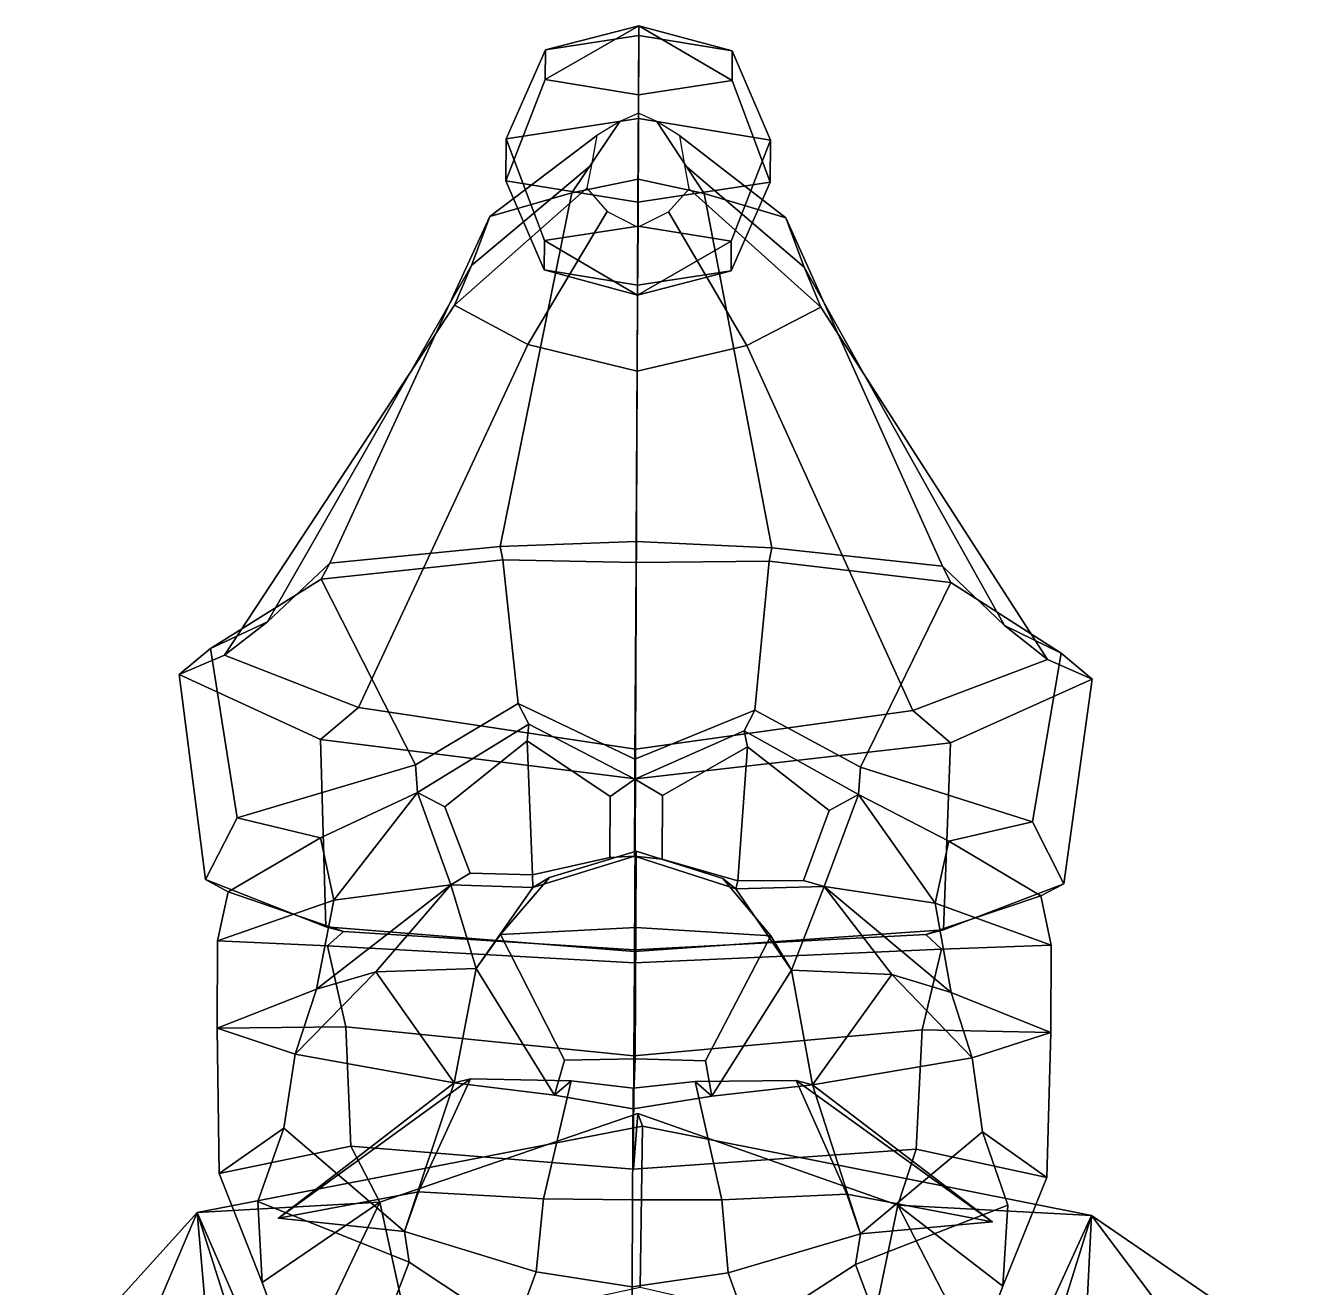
# Model space of a CAD drawing. Extents: x -135 to 131, y -203 to 297.
# Drawn here: x -91.4 to 96.3, y 113.5 to 297.2 of the extents above; entities that cross this region are included whole.
import ezdxf

# ---------------------------------------------------------------- set-up
doc = ezdxf.new("R2010")
doc.units = 0

msp = doc.modelspace()

# ---------------------------------------------------------------- linework, layer by layer
for p in [(-54.566898, 123.527588, 86.807617), (49.438244, 122.988708, 86.88623)]:
    msp.add_point(p)
for points in [[(-2.110712, 287.178497, -16.190563), (-2.049094, 297.238617, -28.747189), (-15.702835, 289.406372, -23.3465)], [(-15.702835, 289.406372, -23.3465), (-2.049094, 297.238617, -28.747189), (-15.669675, 293.7211, -37.637798)], [(-2.049094, 297.238617, -28.747189), (-2.04439, 295.807953, -44.773216), (-15.669675, 293.7211, -37.637798)], [(-2.110712, 287.178497, -16.190563), (11.514605, 289.26535, -23.325924), (-2.049094, 297.238617, -28.747189)], [(-2.049094, 297.238617, -28.747189), (11.547766, 293.580078, -37.617222), (-2.04439, 295.807953, -44.773216)], [(11.514605, 289.26535, -23.325924), (11.547766, 293.580078, -37.617222), (-2.049094, 297.238617, -28.747189)], [(-15.669675, 293.7211, -37.637798), (-2.04439, 295.807953, -44.773216), (-2.099355, 283.724579, -54.880753), (-21.368437, 280.773315, -44.789818)], [(11.547766, 293.580078, -37.617222), (17.122829, 280.573883, -44.760719), (-2.099355, 283.724579, -54.880753), (-2.04439, 295.807953, -44.773216)], [(-21.415333, 274.671356, -24.578793), (-15.702835, 289.406372, -23.3465), (-15.669675, 293.7211, -37.637798), (-21.368437, 280.773315, -44.789818)], [(17.075932, 274.471924, -24.549694), (17.122829, 280.573883, -44.760719), (11.547766, 293.580078, -37.617222), (11.514605, 289.26535, -23.325924)], [(-2.193148, 271.520691, -14.458788), (-2.110712, 287.178497, -16.190563), (-15.702835, 289.406372, -23.3465), (-21.415333, 274.671356, -24.578793)], [(-2.193148, 271.520691, -14.458788), (17.075932, 274.471924, -24.549694), (11.514605, 289.26535, -23.325924), (-2.110712, 287.178497, -16.190563)], [(-15.807076, 265.979889, -46.013531), (-21.368437, 280.773315, -44.789818), (-2.099355, 283.724579, -54.880753), (-2.18179, 268.066742, -53.148949)], [(-2.129444, 284.498627, -22.988617), (-4.830805, 283.305023, -23.362358), (-11.808222, 272.890015, 34.989555), (-2.173442, 274.871948, 37.805405)], [(11.410363, 265.838837, -45.992954), (-2.18179, 268.066742, -53.148949), (-2.099355, 283.724579, -54.880753), (17.122829, 280.573883, -44.760719)], [(-2.129444, 284.498627, -22.988617), (-2.173442, 274.871948, 37.805405), (7.444529, 272.790253, 35.004108), (0.559965, 283.2771, -23.35828)], [(-4.830805, 283.305023, -23.362358), (-8.181499, 281.253143, -24.001793), (-23.752817, 269.470306, 30.16803), (-11.808222, 272.890015, 34.989555)], [(0.559965, 283.2771, -23.35828), (7.444529, 272.790253, 35.004108), (19.360323, 269.246918, 30.200623), (3.890181, 281.190613, -23.992664)], [(-8.181499, 281.253143, -24.001793), (-8.952595, 276.995239, -25.314156), (-26.461069, 262.313385, 20.253849), (-23.752817, 269.470306, 30.16803)], [(-21.415333, 274.671356, -24.578793), (-21.368437, 280.773315, -44.789818), (-15.807076, 265.979889, -46.013531), (-15.840236, 261.665161, -31.722233)], [(3.890181, 281.190613, -23.992664), (19.360323, 269.246918, 30.200623), (22.009251, 262.062225, 20.290489), (4.619094, 276.924927, -25.303894)], [(17.075932, 274.471924, -24.549694), (11.377202, 261.524139, -31.701656), (11.410363, 265.838837, -45.992954), (17.122829, 280.573883, -44.760719)], [(-8.952595, 276.995239, -25.314156), (-9.656258, 273.561035, -26.372826), (-28.937319, 256.541809, 12.256428), (-26.461069, 262.313385, 20.253849)], [(4.619094, 276.924927, -25.303894), (22.009251, 262.062225, 20.290489), (24.437653, 256.265259, 12.296776), (5.288735, 273.483612, -26.361526)], [(-2.454167, 222.120178, 84.646484), (-2.173442, 274.871948, 37.805405), (-11.808222, 272.890015, 34.989555), (-22.240971, 221.374115, 77.245049)], [(-2.193148, 271.520691, -14.458788), (-21.415333, 274.671356, -24.578793), (-15.840236, 261.665161, -31.722233), (-2.248112, 259.437286, -24.566296)], [(-2.454167, 222.120178, 84.646484), (17.335009, 221.169067, 77.274963), (7.444529, 272.790253, 35.004108), (-2.173442, 274.871948, 37.805405)], [(-2.193148, 271.520691, -14.458788), (-2.248112, 259.437286, -24.566296), (11.377202, 261.524139, -31.701656), (17.075932, 274.471924, -24.549694)], [(-47.104465, 218.966064, 64.506989), (-22.240971, 221.374115, 77.245049), (-11.808222, 272.890015, 34.989555), (-23.752817, 269.470306, 30.16803)], [(-9.656258, 273.561035, -26.372826), (-6.671983, 270.184998, -27.404903), (-18.243195, 250.83197, 4.448683), (-28.937319, 256.541809, 12.256428)], [(5.288735, 273.483612, -26.361526), (24.437653, 256.265259, 12.296776), (13.696742, 250.666504, 4.472827), (2.271199, 270.138641, -27.398144)], [(42.191452, 218.503418, 64.574478), (19.360323, 269.246918, 30.200623), (7.444529, 272.790253, 35.004108), (17.335009, 221.169067, 77.274963)], [(-56.169067, 210.417175, 37.587009), (-47.104465, 218.966064, 64.506989), (-23.752817, 269.470306, 30.16803), (-26.461069, 262.313385, 20.253849)], [(-6.671983, 270.184998, -27.404903), (-2.211596, 267.897888, -28.098381), (-2.288983, 246.940033, -0.804722), (-18.243195, 250.83197, 4.448683)], [(2.271199, 270.138641, -27.398144), (13.696742, 250.666504, 4.472827), (-2.288983, 246.940033, -0.804722), (-2.211596, 267.897888, -28.098381)], [(51.207664, 209.86084, 37.668171), (22.009251, 262.062225, 20.290489), (19.360323, 269.246918, 30.200623), (42.191452, 218.503418, 64.574478)], [(-2.243417, 258.006592, -40.592266), (-15.807076, 265.979889, -46.013531), (-2.18179, 268.066742, -53.148949)], [(-2.243417, 258.006592, -40.592266), (-2.18179, 268.066742, -53.148949), (11.410363, 265.838837, -45.992954)], [(-15.840236, 261.665161, -31.722233), (-15.807076, 265.979889, -46.013531), (-2.243417, 258.006592, -40.592266)], [(11.377202, 261.524139, -31.701656), (-2.243417, 258.006592, -40.592266), (11.410363, 265.838837, -45.992954)], [(-62.447208, 205.541138, 14.901221), (-56.169067, 210.417175, 37.587009), (-26.461069, 262.313385, 20.253849), (-28.937319, 256.541809, 12.256428)], [(-2.248112, 259.437286, -24.566296), (-15.840236, 261.665161, -31.722233), (-2.243417, 258.006592, -40.592266)], [(-2.248112, 259.437286, -24.566296), (-2.243417, 258.006592, -40.592266), (11.377202, 261.524139, -31.701656)], [(57.469231, 204.9198, 14.991861), (24.437653, 256.265259, 12.296776), (22.009251, 262.062225, 20.290489), (51.207664, 209.86084, 37.668171)], [(-42.883163, 197.928711, -5.348389), (-62.447208, 205.541138, 14.901221), (-28.937319, 256.541809, 12.256428), (-18.243195, 250.83197, 4.448683)], [(37.857979, 197.510376, -5.28736), (13.696742, 250.666504, 4.472827), (24.437653, 256.265259, 12.296776), (57.469231, 204.9198, 14.991861)], [(-2.528982, 191.842224, -23.921631), (-42.883163, 197.928711, -5.348389), (-18.243195, 250.83197, 4.448683), (-2.288983, 246.940033, -0.804722)], [(-2.528982, 191.842224, -23.921631), (-2.288983, 246.940033, -0.804722), (13.696742, 250.666504, 4.472827), (37.857979, 197.510376, -5.28736)], [(-2.473001, 219.042114, 88.463646), (-2.454167, 222.120178, 84.646484), (-22.240971, 221.374115, 77.245049), (-21.866026, 219.462341, 82.296188)], [(-2.473001, 219.042114, 88.463646), (16.932638, 219.261322, 82.325516), (17.335009, 221.169067, 77.274963), (-2.454167, 222.120178, 84.646484)], [(-21.866026, 219.462341, 82.296188), (-22.240971, 221.374115, 77.245049), (-47.104465, 218.966064, 64.506989), (-48.362598, 216.621643, 69.293335)], [(16.932638, 219.261322, 82.325516), (43.417988, 216.146088, 69.362709), (42.191452, 218.503418, 64.574478), (17.335009, 221.169067, 77.274963)], [(-48.362598, 216.621643, 69.293335), (-47.104465, 218.966064, 64.506989), (-56.169067, 210.417175, 37.587009), (-64.489365, 206.512146, 39.270199)], [(-19.621975, 198.51886, 87.979904), (-21.866026, 219.462341, 82.296188), (-48.362598, 216.621643, 69.293335), (-34.601196, 189.595367, 77.456421)], [(-2.624583, 190.416656, 92.787491), (-2.473001, 219.042114, 88.463646), (-21.866026, 219.462341, 82.296188), (-19.621975, 198.51886, 87.979904)], [(-2.624583, 190.416656, 92.787491), (14.862591, 197.542664, 88.132278), (16.932638, 219.261322, 82.325516), (-2.473001, 219.042114, 88.463646)], [(14.862591, 197.542664, 88.132278), (30.236971, 189.25943, 77.505432), (43.417988, 216.146088, 69.362709), (16.932638, 219.261322, 82.325516)], [(43.417988, 216.146088, 69.362709), (59.484493, 205.869812, 39.363903), (51.207664, 209.86084, 37.668171), (42.191452, 218.503418, 64.574478)], [(-34.601196, 189.595367, 77.456421), (-48.362598, 216.621643, 69.293335), (-64.489365, 206.512146, 39.270199), (-60.585072, 181.879333, 59.380386)], [(30.236971, 189.25943, 77.505432), (55.294773, 181.278931, 59.467976), (59.484493, 205.869812, 39.363903), (43.417988, 216.146088, 69.362709)], [(-64.489365, 206.512146, 39.270199), (-56.169067, 210.417175, 37.587009), (-62.447208, 205.541138, 14.901221), (-69.015366, 202.729645, 13.668159)], [(59.484493, 205.869812, 39.363903), (64.00975, 202.040405, 13.768707), (57.469231, 204.9198, 14.991861), (51.207664, 209.86084, 37.668171)], [(-60.585072, 181.879333, 59.380386), (-64.489365, 206.512146, 39.270199), (-69.015366, 202.729645, 13.668159), (-65.177406, 172.87738, 22.615166)], [(-69.015366, 202.729645, 13.668159), (-62.447208, 205.541138, 14.901221), (-42.883163, 197.928711, -5.348389), (-48.433697, 193.277588, -8.46754)], [(64.00975, 202.040405, 13.768707), (43.364731, 192.801941, -8.398153), (37.857979, 197.510376, -5.28736), (57.469231, 204.9198, 14.991861)], [(55.294773, 181.278931, 59.467976), (59.849148, 172.229584, 22.709667), (64.00975, 202.040405, 13.768707), (59.484493, 205.869812, 39.363903)], [(-65.177406, 172.87738, 22.615166), (-69.015366, 202.729645, 13.668159), (-48.433697, 193.277588, -8.46754), (-47.68404, 165.990967, -2.7733)], [(59.849148, 172.229584, 22.709667), (42.323761, 165.524597, -2.705267), (43.364731, 192.801941, -8.398153), (64.00975, 202.040405, 13.768707)], [(-48.433697, 193.277588, -8.46754), (-42.883163, 197.928711, -5.348389), (-2.528982, 191.842224, -23.921631), (-2.548203, 187.55899, -27.851955)], [(-19.621975, 198.51886, 87.979904), (-34.601196, 189.595367, 77.456421), (-34.328426, 185.566589, 76.22612), (-18.068171, 195.49881, 87.002678)], [(-2.624583, 190.416656, 92.787491), (-19.621975, 198.51886, 87.979904), (-18.068171, 195.49881, 87.002678), (-2.637906, 187.471252, 90.222984)], [(-2.624583, 190.416656, 92.787491), (-2.637906, 187.471252, 90.222984), (13.279053, 194.537689, 87.144882), (14.862591, 197.542664, 88.132278)], [(43.364731, 192.801941, -8.398153), (-2.548203, 187.55899, -27.851955), (-2.528982, 191.842224, -23.921631), (37.857979, 197.510376, -5.28736)], [(14.862591, 197.542664, 88.132278), (13.279053, 194.537689, 87.144882), (29.924326, 185.233643, 76.274689), (30.236971, 189.25943, 77.505432)], [(-18.337732, 193.098328, 84.717316), (-18.068171, 195.49881, 87.002678), (-34.328426, 185.566589, 76.22612), (-30.31852, 183.46228, 76.203583)], [(-18.337732, 193.098328, 84.717316), (-6.233861, 184.986023, 87.544014), (-2.637906, 187.471252, 90.222984), (-18.068171, 195.49881, 87.002678)], [(13.775788, 192.215027, 84.64299), (13.279053, 194.537689, 87.144882), (-2.637906, 187.471252, 90.222984), (1.389906, 185.090576, 87.710983)], [(13.775788, 192.215027, 84.64299), (25.655418, 182.929108, 73.751373), (29.924326, 185.233643, 76.274689), (13.279053, 194.537689, 87.144882)], [(-47.68404, 165.990967, -2.7733), (-48.433697, 193.277588, -8.46754), (-2.548203, 187.55899, -27.851955), (-2.682905, 162.38269, -22.219242)], [(-17.540455, 173.540894, 85.721542), (-18.337732, 193.098328, 84.717316), (-30.31852, 183.46228, 76.203583), (-26.624924, 173.777649, 80.540878)], [(-6.233861, 184.986023, 87.544014), (-18.337732, 193.098328, 84.717316), (-17.540455, 173.540894, 85.721542), (-6.2816, 176.086243, 89.695488)], [(42.323761, 165.524597, -2.705267), (-2.682905, 162.38269, -22.219242), (-2.548203, 187.55899, -27.851955), (43.364731, 192.801941, -8.398153)], [(1.389906, 185.090576, 87.710983), (1.34014, 175.83609, 90.114342), (12.357161, 172.689026, 85.208931), (13.775788, 192.215027, 84.64299)], [(12.357161, 172.689026, 85.208931), (21.92457, 172.717529, 78.851509), (25.655418, 182.929108, 73.751373), (13.775788, 192.215027, 84.64299)], [(-48.435276, 178.942749, 60.299171), (-34.328426, 185.566589, 76.22612), (-34.601196, 189.595367, 77.456421), (-60.585072, 181.879333, 59.380386)], [(43.113819, 178.468414, 60.36837), (55.294773, 181.278931, 59.467976), (30.236971, 189.25943, 77.505432), (29.924326, 185.233643, 76.274689)], [(-6.2816, 176.086243, 89.695488), (-2.697889, 176.2854, 92.904747), (-2.637906, 187.471252, 90.222984), (-6.233861, 184.986023, 87.544014)], [(1.34014, 175.83609, 90.114342), (1.389906, 185.090576, 87.710983), (-2.637906, 187.471252, 90.222984), (-2.697889, 176.2854, 92.904747)], [(-46.510715, 169.88681, 62.016571), (-34.328426, 185.566589, 76.22612), (-48.435276, 178.942749, 60.299171)], [(-29.471992, 172.115479, 81.795303), (-34.328426, 185.566589, 76.22612), (-46.510715, 169.88681, 62.016571)], [(-26.624924, 173.777649, 80.540878), (-30.31852, 183.46228, 76.203583), (-34.328426, 185.566589, 76.22612), (-29.471992, 172.115479, 81.795303)], [(21.92457, 172.717529, 78.851509), (24.920361, 171.833679, 81.836411), (29.924326, 185.233643, 76.274689), (25.655418, 182.929108, 73.751373)], [(24.920361, 171.833679, 81.836411), (41.092926, 169.432922, 62.082787), (29.924326, 185.233643, 76.274689)], [(41.092926, 169.432922, 62.082787), (43.113819, 178.468414, 60.36837), (29.924326, 185.233643, 76.274689)], [(-60.585072, 181.879333, 59.380386), (-65.177406, 172.87738, 22.615166), (-61.882183, 171.089233, 24.07177), (-48.435276, 178.942749, 60.299171)], [(55.294773, 181.278931, 59.467976), (43.113819, 178.468414, 60.36837), (56.533379, 170.475708, 24.161274), (59.849148, 172.229584, 22.709667)], [(-48.435276, 178.942749, 60.299171), (-61.882183, 171.089233, 24.07177), (-63.425335, 163.942017, 26.306862), (-46.510715, 169.88681, 62.016571)], [(43.113819, 178.468414, 60.36837), (41.092926, 169.432922, 62.082787), (57.999001, 163.312927, 26.39864), (56.533379, 170.475708, 24.161274)], [(-2.508642, 165.893036, 113.138741), (-2.446769, 176.989807, 107.346153), (-15.087452, 173.149353, 104.352676), (-22.208525, 164.884338, 106.768417)], [(-2.446769, 176.989807, 107.346153), (-2.697889, 176.2854, 92.904747), (-17.519014, 171.693604, 88.210106), (-15.087452, 173.149353, 104.352676)], [(-2.446769, 176.989807, 107.346153), (10.157948, 173.018555, 104.371758), (12.081938, 171.540222, 88.232483), (-2.697889, 176.2854, 92.904747)], [(-2.508642, 165.893036, 113.138741), (17.189337, 164.680206, 106.798203), (10.157948, 173.018555, 104.371758), (-2.446769, 176.989807, 107.346153)], [(-17.540455, 173.540894, 85.721542), (-17.519014, 171.693604, 88.210106), (-2.697889, 176.2854, 92.904747), (-6.2816, 176.086243, 89.695488)], [(12.357161, 172.689026, 85.208931), (1.34014, 175.83609, 90.114342), (-2.697889, 176.2854, 92.904747), (12.081938, 171.540222, 88.232483)], [(-65.177406, 172.87738, 22.615166), (-47.68404, 165.990967, -2.7733), (-45.102165, 165.31543, -1.725165), (-61.882183, 171.089233, 24.07177)], [(-17.540455, 173.540894, 85.721542), (-26.624924, 173.777649, 80.540878), (-29.471992, 172.115479, 81.795303), (-17.519014, 171.693604, 88.210106)], [(-22.208525, 164.884338, 106.768417), (-15.087452, 173.149353, 104.352676), (-17.519014, 171.693604, 88.210106), (-25.739096, 159.928925, 89.849861)], [(17.189337, 164.680206, 106.798203), (20.177187, 159.69104, 89.884567), (12.081938, 171.540222, 88.232483), (10.157948, 173.018555, 104.371758)], [(12.357161, 172.689026, 85.208931), (12.081938, 171.540222, 88.232483), (24.920361, 171.833679, 81.836411), (21.92457, 172.717529, 78.851509)], [(-63.425335, 163.942017, 26.306862), (-61.882183, 171.089233, 24.07177), (-45.102165, 165.31543, -1.725165), (-47.424038, 163.199707, -3.689813)], [(-49.021038, 156.915863, 63.75605), (-29.471992, 172.115479, 81.795303), (-46.510715, 169.88681, 62.016571)], [(-40.37146, 159.414948, 86.858292), (-29.471992, 172.115479, 81.795303), (-49.021038, 156.915863, 63.75605)], [(-40.37146, 159.414948, 86.858292), (-25.739096, 159.928925, 89.849861), (-29.471992, 172.115479, 81.795303)], [(-25.739096, 159.928925, 89.849861), (-17.519014, 171.693604, 88.210106), (-29.471992, 172.115479, 81.795303)], [(20.177187, 159.69104, 89.884567), (24.920361, 171.833679, 81.836411), (12.081938, 171.540222, 88.232483)], [(34.807941, 159.025421, 86.915115), (24.920361, 171.833679, 81.836411), (20.177187, 159.69104, 89.884567)], [(34.807941, 159.025421, 86.915115), (43.46608, 156.436646, 63.825958), (24.920361, 171.833679, 81.836411)], [(43.46608, 156.436646, 63.825958), (41.092926, 169.432922, 62.082787), (24.920361, 171.833679, 81.836411)], [(59.849148, 172.229584, 22.709667), (56.533379, 170.475708, 24.161274), (39.733448, 164.875916, -1.661041), (42.323761, 165.524597, -2.705267)], [(-46.510715, 169.88681, 62.016571), (-63.425335, 163.942017, 26.306862), (-63.516201, 151.201111, 30.367558), (-49.021038, 156.915863, 63.75605)], [(57.999001, 163.312927, 26.39864), (42.036228, 162.736206, -3.622194), (39.733448, 164.875916, -1.661041), (56.533379, 170.475708, 24.161274)], [(41.092926, 169.432922, 62.082787), (43.46608, 156.436646, 63.825958), (57.951702, 150.571777, 30.45937), (57.999001, 163.312927, 26.39864)], [(-47.68404, 165.990967, -2.7733), (-2.682905, 162.38269, -22.219242), (-2.684201, 162.647461, -18.688831), (-45.102165, 165.31543, -1.725165)], [(-47.424038, 163.199707, -3.689813), (-45.102165, 165.31543, -1.725165), (-2.684201, 162.647461, -18.688831), (-2.694292, 160.717987, -18.56501)], [(-2.605253, 146.761353, 109.810791), (-2.508642, 165.893036, 113.138741), (-22.208525, 164.884338, 106.768417), (-12.877256, 146.575592, 104.552498)], [(42.323761, 165.524597, -2.705267), (39.733448, 164.875916, -1.661041), (-2.684201, 162.647461, -18.688831), (-2.682905, 162.38269, -22.219242)], [(-2.605253, 146.761353, 109.810791), (7.672212, 146.469116, 104.568031), (17.189337, 164.680206, 106.798203), (-2.508642, 165.893036, 113.138741)], [(-63.516201, 151.201111, 30.367558), (-63.425335, 163.942017, 26.306862), (-47.424038, 163.199707, -3.689813), (-44.740543, 151.396912, -3.467404)], [(-12.877256, 146.575592, 104.552498), (-22.208525, 164.884338, 106.768417), (-25.739096, 159.928925, 89.849861), (-14.344582, 141.441345, 92.295547)], [(42.036228, 162.736206, -3.622194), (-2.694292, 160.717987, -18.56501), (-2.684201, 162.647461, -18.688831), (39.733448, 164.875916, -1.661041)], [(7.672212, 146.469116, 104.568031), (8.588026, 141.32251, 92.312881), (20.177187, 159.69104, 89.884567), (17.189337, 164.680206, 106.798203)], [(-44.740543, 151.396912, -3.467404), (-47.424038, 163.199707, -3.689813), (-2.694292, 160.717987, -18.56501), (-2.766946, 147.197968, -15.117895)], [(39.230247, 150.961853, -3.403934), (-2.766946, 147.197968, -15.117895), (-2.694292, 160.717987, -18.56501), (42.036228, 162.736206, -3.622194)], [(57.951702, 150.571777, 30.45937), (39.230247, 150.961853, -3.403934), (42.036228, 162.736206, -3.622194), (57.999001, 163.312927, 26.39864)], [(-28.957794, 143.257874, 86.064926), (-25.739096, 159.928925, 89.849861), (-40.37146, 159.414948, 86.858292)], [(-14.344582, 141.441345, 92.295547), (-25.739096, 159.928925, 89.849861), (-28.957794, 143.257874, 86.064926)], [(8.588026, 141.32251, 92.312881), (23.228682, 142.987488, 86.10437), (20.177187, 159.69104, 89.884567)], [(23.228682, 142.987488, 86.10437), (34.807941, 159.025421, 86.915115), (20.177187, 159.69104, 89.884567)], [(-52.136936, 147.427856, 64.57753), (-40.37146, 159.414948, 86.858292), (-49.021038, 156.915863, 63.75605)], [(-28.957794, 143.257874, 86.064926), (-40.37146, 159.414948, 86.858292), (-52.136936, 147.427856, 64.57753)], [(23.228682, 142.987488, 86.10437), (46.48225, 146.916901, 64.652069), (34.807941, 159.025421, 86.915115)], [(46.48225, 146.916901, 64.652069), (43.46608, 156.436646, 63.825958), (34.807941, 159.025421, 86.915115)], [(-49.021038, 156.915863, 63.75605), (-63.516201, 151.201111, 30.367558), (-52.136936, 147.427856, 64.57753)], [(43.46608, 156.436646, 63.825958), (46.48225, 146.916901, 64.652069), (57.951702, 150.571777, 30.45937)], [(-63.192707, 130.067383, 34.827751), (-63.516201, 151.201111, 30.367558), (-44.740543, 151.396912, -3.467404), (-44.042023, 134.013977, 2.010151)], [(-53.799885, 136.646729, 66.330925), (-52.136936, 147.427856, 64.57753), (-63.516201, 151.201111, 30.367558), (-63.192707, 130.067383, 34.827751)], [(-44.042023, 134.013977, 2.010151), (-44.740543, 151.396912, -3.467404), (-2.766946, 147.197968, -15.117895), (-2.857844, 130.659668, -8.227148)], [(38.343357, 133.587097, 2.072422), (-2.857844, 130.659668, -8.227148), (-2.766946, 147.197968, -15.117895), (39.230247, 150.961853, -3.403934)], [(57.402496, 129.442566, 34.918903), (38.343357, 133.587097, 2.072422), (39.230247, 150.961853, -3.403934), (57.951702, 150.571777, 30.45937)], [(48.030743, 136.11911, 66.407898), (57.402496, 129.442566, 34.918903), (57.951702, 150.571777, 30.45937), (46.48225, 146.916901, 64.652069)], [(-53.799885, 136.646729, 66.330925), (-36.185223, 121.618927, 95.597839), (-28.957794, 143.257874, 86.064926), (-52.136936, 147.427856, 64.57753)], [(-2.605253, 146.761353, 109.810791), (-12.877256, 146.575592, 104.552498), (-14.344582, 141.441345, 92.295547), (-2.892872, 139.478333, 98.564064)], [(-2.605253, 146.761353, 109.810791), (-2.892872, 139.478333, 98.564064), (8.588026, 141.32251, 92.312881), (7.672212, 146.469116, 104.568031)], [(48.030743, 136.11911, 66.407898), (46.48225, 146.916901, 64.652069), (23.228682, 142.987488, 86.10437), (30.217075, 121.274872, 95.648033)], [(-34.16544, 127.375305, 104.949707), (-26.599075, 143.860901, 100.125366), (-54.566898, 123.527588, 86.807617)], [(-26.599075, 143.860901, 100.125366), (-28.957794, 143.257874, 86.064926), (-54.566898, 123.527588, 86.807617)], [(-54.566898, 123.527588, 86.807617), (-28.957794, 143.257874, 86.064926), (-36.185223, 121.618927, 95.597839)], [(-11.90328, 143.542114, 100.290222), (-26.599075, 143.860901, 100.125366), (-34.16544, 127.375305, 104.949707), (-15.963546, 126.363831, 113.856583)], [(-26.599075, 143.860901, 100.125366), (-11.90328, 143.542114, 100.290222), (-14.344582, 141.441345, 92.295547), (-28.957794, 143.257874, 86.064926)], [(-15.963546, 126.363831, 113.856583), (-2.973802, 126.193878, 114.572319), (-2.880773, 142.49292, 103.220947), (-11.90328, 143.542114, 100.290222)], [(-2.880773, 142.49292, 103.220947), (-2.892872, 139.478333, 98.564064), (-14.344582, 141.441345, 92.295547), (-11.90328, 143.542114, 100.290222)], [(10.018071, 126.229187, 113.876221), (6.156542, 143.448547, 100.303871), (-2.880773, 142.49292, 103.220947), (-2.973802, 126.193878, 114.572319)], [(-2.880773, 142.49292, 103.220947), (6.156542, 143.448547, 100.303871), (8.588026, 141.32251, 92.312881), (-2.892872, 139.478333, 98.564064)], [(6.156542, 143.448547, 100.303871), (10.018071, 126.229187, 113.876221), (28.242918, 127.051941, 104.99688), (20.855085, 143.615021, 100.16124)], [(20.855085, 143.615021, 100.16124), (23.228682, 142.987488, 86.10437), (8.588026, 141.32251, 92.312881), (6.156542, 143.448547, 100.303871)], [(28.242918, 127.051941, 104.99688), (49.438244, 122.988708, 86.88623), (20.855085, 143.615021, 100.16124)], [(20.855085, 143.615021, 100.16124), (49.438244, 122.988708, 86.88623), (23.228682, 142.987488, 86.10437)], [(49.438244, 122.988708, 86.88623), (30.217075, 121.274872, 95.648033), (23.228682, 142.987488, 86.10437)], [(-1.509365, 136.966187, 0.645266), (-66.423874, 124.358002, -2.647836), (-39.78997, 125.887207, 26.35532), (-2.204309, 138.764648, 4.077192)], [(-39.78997, 125.887207, 26.35532), (-44.042023, 134.013977, 2.010151), (-2.857844, 130.659668, -8.227148), (-2.204309, 138.764648, 4.077192)], [(35.69199, 125.459259, 26.268909), (-2.204309, 138.764648, 4.077192), (-2.857844, 130.659668, -8.227148), (38.343357, 133.587097, 2.072422)], [(-2.204309, 138.764648, 4.077192), (35.69199, 125.459259, 26.268909), (63.872406, 123.940979, -4.231216), (-1.509365, 136.966187, 0.645266)], [(-1.509365, 136.966187, 0.645266), (-1.885821, 113.444366, -48.285744), (-56.514099, 101.628677, -38.94627), (-66.423874, 124.358002, -2.647836)], [(-56.951233, 114.190338, 41.29657), (-57.582008, 125.983673, 71.09034), (-53.799885, 136.646729, 66.330925), (-63.192707, 130.067383, 34.827751)], [(-53.799885, 136.646729, 66.330925), (-57.582008, 125.983673, 71.09034), (-35.518932, 117.126617, 87.146629), (-36.185223, 121.618927, 95.597839)], [(-1.509365, 136.966187, 0.645266), (63.872406, 123.940979, -4.231216), (53.297829, 100.791046, -39.263695), (-1.885821, 113.444366, -48.285744)], [(48.030743, 136.11911, 66.407898), (30.217075, 121.274872, 95.648033), (29.517046, 116.789642, 87.195786), (51.694973, 125.41748, 71.172935)], [(50.987057, 113.631073, 41.378159), (57.402496, 129.442566, 34.918903), (48.030743, 136.11911, 66.407898), (51.694973, 125.41748, 71.172935)], [(-56.951233, 114.190338, 41.29657), (-63.192707, 130.067383, 34.827751), (-44.042023, 134.013977, 2.010151), (-39.78997, 125.887207, 26.35532)], [(50.987057, 113.631073, 41.378159), (35.69199, 125.459259, 26.268909), (38.343357, 133.587097, 2.072422), (57.402496, 129.442566, 34.918903)], [(-66.423874, 124.358002, -2.647836), (-56.012505, 91.686066, 57.593353), (-39.78997, 125.887207, 26.35532)], [(-35.518932, 117.126617, 87.146629), (-57.582008, 125.983673, 71.09034), (-56.951233, 114.190338, 41.29657), (-47.028538, 87.110489, 61.410828)], [(-47.028538, 87.110489, 61.410828), (-56.951233, 114.190338, 41.29657), (-39.78997, 125.887207, 26.35532), (-32.976555, 94.913666, 55.311878)], [(-56.012505, 91.686066, 57.593353), (-32.976555, 94.913666, 55.311878), (-39.78997, 125.887207, 26.35532)], [(-36.185223, 121.618927, 95.597839), (-34.16544, 127.375305, 104.949707), (-54.566898, 123.527588, 86.807617)], [(-15.963546, 126.363831, 113.856583), (-34.16544, 127.375305, 104.949707), (-36.185223, 121.618927, 95.597839), (-17.013847, 115.737549, 105.396309)], [(-2.973802, 126.193878, 114.572319), (-15.963546, 126.363831, 113.856583), (-17.013847, 115.737549, 105.396309), (-3.036961, 113.519196, 111.249214)], [(-2.973802, 126.193878, 114.572319), (-3.036961, 113.519196, 111.249214), (10.970995, 115.59256, 105.417465), (10.018071, 126.229187, 113.876221)], [(10.018071, 126.229187, 113.876221), (10.970995, 115.59256, 105.417465), (30.217075, 121.274872, 95.648033), (28.242918, 127.051941, 104.99688)], [(30.217075, 121.274872, 95.648033), (49.438244, 122.988708, 86.88623), (28.242918, 127.051941, 104.99688)], [(-91.381126, 96.726013, -25.423801), (-66.423874, 124.358002, -2.647836), (-56.514099, 101.628677, -38.94627)], [(-91.381126, 96.726013, -25.423801), (-82.497169, 86.511383, 85.00264), (-66.423874, 124.358002, -2.647836)], [(-64.008385, 96.981598, 27.565556), (-66.423874, 124.358002, -2.647836), (-82.497169, 86.511383, 85.00264)], [(-64.008385, 96.981598, 27.565556), (-56.012505, 91.686066, 57.593353), (-66.423874, 124.358002, -2.647836)], [(40.753895, 86.65567, 61.477177), (29.208509, 94.426208, 55.213444), (35.69199, 125.459259, 26.268909), (50.987057, 113.631073, 41.378159)], [(53.531807, 90.781128, 57.250423), (35.69199, 125.459259, 26.268909), (29.208509, 94.426208, 55.213444)], [(29.517046, 116.789642, 87.195786), (40.753895, 86.65567, 61.477177), (50.987057, 113.631073, 41.378159), (51.694973, 125.41748, 71.172935)], [(63.872406, 123.940979, -4.231216), (35.69199, 125.459259, 26.268909), (53.531807, 90.781128, 57.250423)], [(86.22242, 94.230774, -28.049202), (53.297829, 100.791046, -39.263695), (63.872406, 123.940979, -4.231216)], [(62.782703, 101.431946, 32.509224), (63.872406, 123.940979, -4.231216), (53.531807, 90.781128, 57.250423)], [(62.782703, 101.431946, 32.509224), (96.342049, 101.702484, 87.09967), (63.872406, 123.940979, -4.231216)], [(86.22242, 94.230774, -28.049202), (63.872406, 123.940979, -4.231216), (96.342049, 101.702484, 87.09967)], [(-20.244017, 106.994141, 108.741364), (-17.013847, 115.737549, 105.396309), (-36.185223, 121.618927, 95.597839), (-35.518932, 117.126617, 87.146629)], [(14.105328, 106.816162, 108.767334), (29.517046, 116.789642, 87.195786), (30.217075, 121.274872, 95.648033), (10.970995, 115.59256, 105.417465)], [(-23.633221, 65.843323, 96.601387), (-20.244017, 106.994141, 108.741364), (-35.518932, 117.126617, 87.146629), (-47.028538, 87.110489, 61.410828)], [(17.086288, 65.632355, 96.632164), (40.753895, 86.65567, 61.477177), (29.517046, 116.789642, 87.195786), (14.105328, 106.816162, 108.767334)], [(-3.11304, 99.566208, 116.258583), (-3.036961, 113.519196, 111.249214), (-17.013847, 115.737549, 105.396309), (-20.244017, 106.994141, 108.741364)], [(-3.11304, 99.566208, 116.258583), (14.105328, 106.816162, 108.767334), (10.970995, 115.59256, 105.417465), (-3.036961, 113.519196, 111.249214)]]:
    msp.add_3dface(points)

doc.saveas('drawing.dxf')
